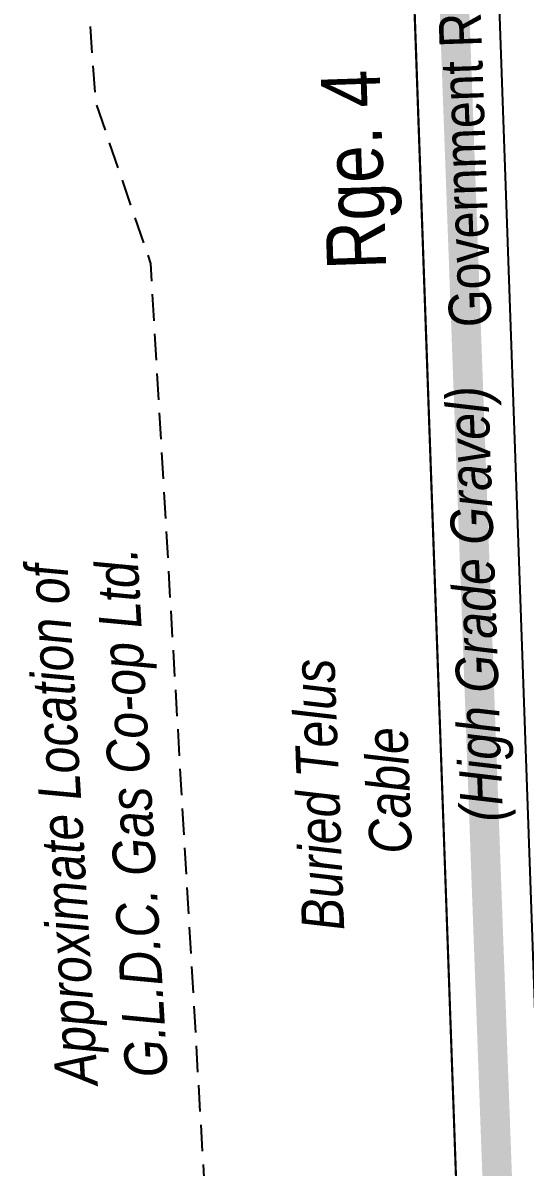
# Model space of a CAD drawing. Extents: x 665644 to 688844, y 5825051 to 5844826.
# Drawn here: x 673759.8 to 673878.7, y 5828951 to 5829221.8 of the extents above; entities that cross this region are included whole.
import ezdxf
from ezdxf.enums import TextEntityAlignment as Align

# ---------------------------------------------------------------- set-up
doc = ezdxf.new("R2010")
doc.units = 0
doc.header["$LTSCALE"] = 5
doc.linetypes.add('UG_PIPE', pattern=[1.875, 1.25, -0.625])
for name, color, linetype in [('AS-PIPE-UG', 44, 'UG_PIPE'), ('AS-PIPE-UG-T', 44, 'Continuous'), ('AS-ROADS', 254, 'Continuous'), ('AS-TELEPHONE', 224, 'foc-TEL'), ('AS-TELEPHONE-T', 224, 'Continuous'), ('D-TXT', 6, 'Continuous'), ('L-ROAD-T', 7, 'Continuous'), ('L-SEC', 7, 'Continuous')]:
    doc.layers.add(name, color=color, linetype=linetype)
doc.layers.add('T-TEXT', color=48, linetype='Continuous', lineweight=18)
doc.styles.add('175L', font='ARIALN.TTF', dxfattribs={"height": 20})
doc.styles.add('80L', font='ARIALN.TTF', dxfattribs={"height": 10})
doc.styles.add('80LS', font='ARIALNI.TTF', dxfattribs={"height": 10})
doc.styles.add('foc-LtypeFont', font='ARIALN.TTF', dxfattribs={"height": 7.35})
doc.linetypes.add('foc-TEL', pattern='A,2,-1,["T",foc-LtypeFont,S=0.2,R=0,X=-0.425,Y=-0.75],-1.24,8', length=12.24)
doc.linetypes.add('foc-TEL-NOLINE', pattern='A,0,-2,["T",foc-LtypeFont,S=0.2,R=0,X=-0.425,Y=-0.75],-10.24', length=12.24)

msp = doc.modelspace()

# ---------------------------------------------------------------- linework, layer by layer
at = {"layer": 'AS-PIPE-UG', "flags": 128}
msp.add_lwpolyline([(673809.467, 5828833.135), (673790.118, 5829164.885), (673777.069, 5829203.102), (673772.461, 5829268.512), (673784.846, 5829279.661), (673784.67, 5829282.849)], dxfattribs=at)
at = {"layer": 'AS-ROADS', "const_width": 7, "flags": 128}
msp.add_lwpolyline([(673908.609, 5827887.266), (673877.764, 5828794.592), (673855.322, 5829407.252), (673843.25, 5829716.282)], dxfattribs=at)
at = {"layer": 'AS-TELEPHONE', "linetype": 'foc-TEL-NOLINE', "flags": 128}
msp.add_lwpolyline([(673868.146, 5828786.073), (673838.689, 5829616.065), (673835.102, 5829716.001)], dxfattribs=at)
at = {"layer": 'L-SEC', "flags": 128}
for points in [[(673887.348, 5828812.057), (673858.791, 5829616.758)], [(673838.689, 5829616.065), (673867.248, 5828811.351)]]:
    msp.add_lwpolyline(points, dxfattribs=at)

# ---------------------------------------------------------------- texts
at = {"layer": 'AS-PIPE-UG-T', "insert": (673767.573, 5828970.045), "char_height": 10, "attachment_point": 1, "rotation": 93.33783, "style": '175L'}
msp.add_mtext_dynamic_manual_height_columns('\\pi0.05;{\\fArial Narrow|b0|i1|c0|p34;Approximate Location of\\P\\pi0.97428;G.L.D.C. Gas Co-op Ltd.}', width=125.14093, gutter_width=50, heights=[0], dxfattribs=at)
at = {"layer": 'AS-TELEPHONE-T', "insert": (673825.913, 5829007.154), "char_height": 10, "attachment_point": 1, "rotation": 92.09263, "style": '175L'}
msp.add_mtext_dynamic_manual_height_columns('\\pi-0.32836;{\\fArial Narrow|b0|i1|c0|p34;Buried Telus \\P\\pi17.264;Cable}', width=63.12909, gutter_width=100, heights=[0], dxfattribs=at)
at = {"layer": 'D-TXT', "color": 3, "insert": (673831.878, 5829163.172), "char_height": 14, "attachment_point": 1, "rotation": 91.91026, "style": '80L'}
msp.add_mtext_dynamic_manual_height_columns('Rge. 4', width=73.75526, gutter_width=47.5, heights=[0], dxfattribs=at)
at = {"layer": 'L-ROAD-T', "style": '80L'}
msp.add_text('Government Road Allowance', height=10, rotation=91.98833, dxfattribs=at).set_placement((673863.213, 5829224.247), align=Align.MIDDLE_CENTER)
at = {"layer": 'T-TEXT', "style": '80LS'}
msp.add_text('(High Grade Gravel)', height=10, rotation=91.98833, dxfattribs=at).set_placement((673866.745, 5829084.292), align=Align.MIDDLE_CENTER)

doc.saveas('drawing.dxf')
